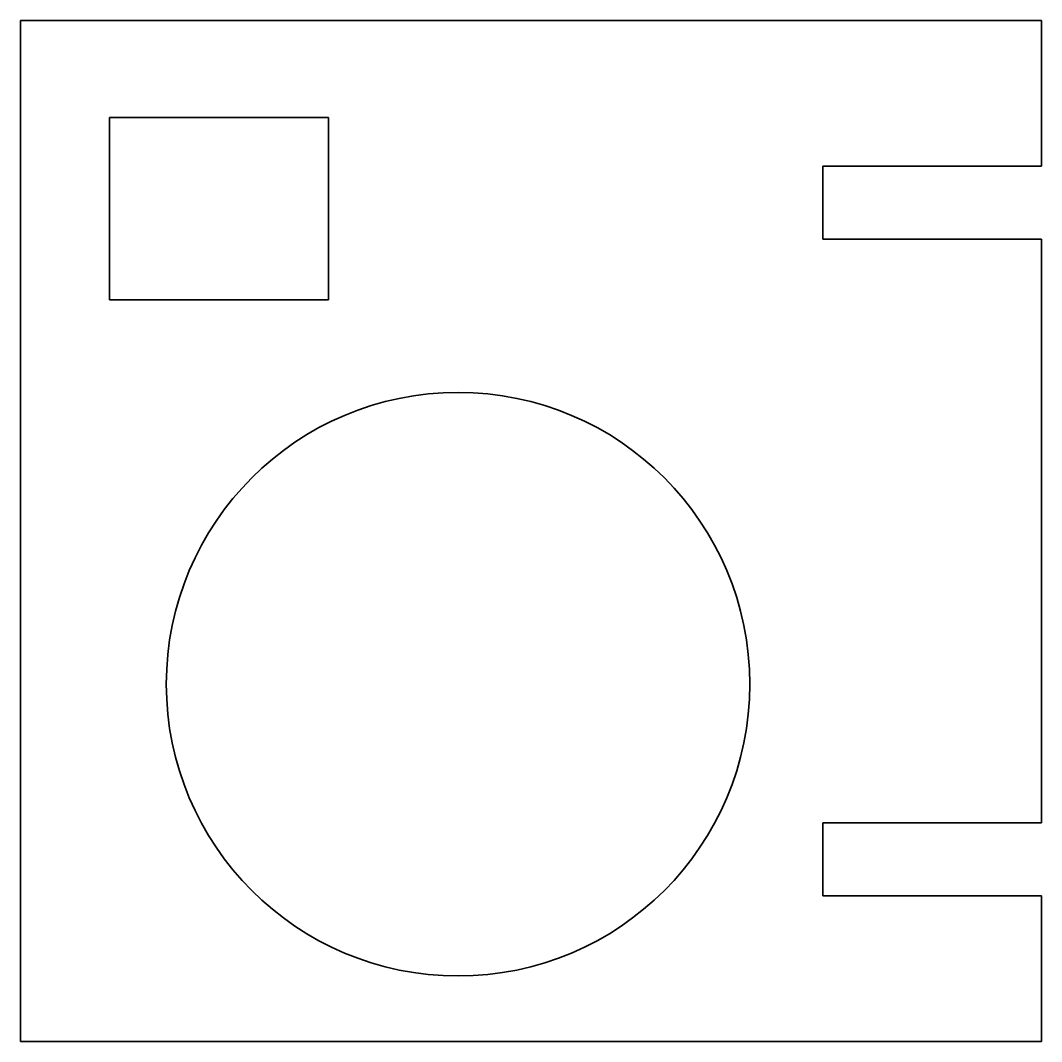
# Model space of a CAD drawing. Header units: millimetres. Extents: x 524 to 664, y 350 to 490.
import ezdxf

# ---------------------------------------------------------------- set-up
doc = ezdxf.new("R2010")
doc.units = ezdxf.units.MM

msp = doc.modelspace()

# ---------------------------------------------------------------- linework, layer by layer
at = {"color": 7, "lineweight": 35}
for p, q in [((664.5, 490.5), (524.5, 490.5)), ((524.5, 490.5), (524.5, 350.5)), ((664.5, 470.5), (664.5, 490.5)), ((536.72876, 477.170288), (566.72876, 477.170288)), ((536.72876, 477.170288), (536.72876, 452.170288)), ((566.72876, 452.170288), (566.72876, 477.170288)), ((634.5, 470.5), (634.5, 460.5)), ((664.5, 470.5), (634.5, 470.5)), ((664.5, 460.5), (634.5, 460.5)), ((664.5, 380.5), (664.5, 460.5)), ((536.72876, 452.170288), (566.72876, 452.170288)), ((634.5, 380.5), (634.5, 370.5)), ((664.5, 380.5), (634.5, 380.5)), ((664.5, 370.5), (634.5, 370.5)), ((664.5, 350.5), (664.5, 370.5)), ((594.5, 350.5), (524.5, 350.5)), ((594.5, 350.5), (664.5, 350.5))]:
    msp.add_line(p, q, dxfattribs=at)
msp.add_circle((584.5, 399.5), 40, dxfattribs=at)

doc.saveas('drawing.dxf')
